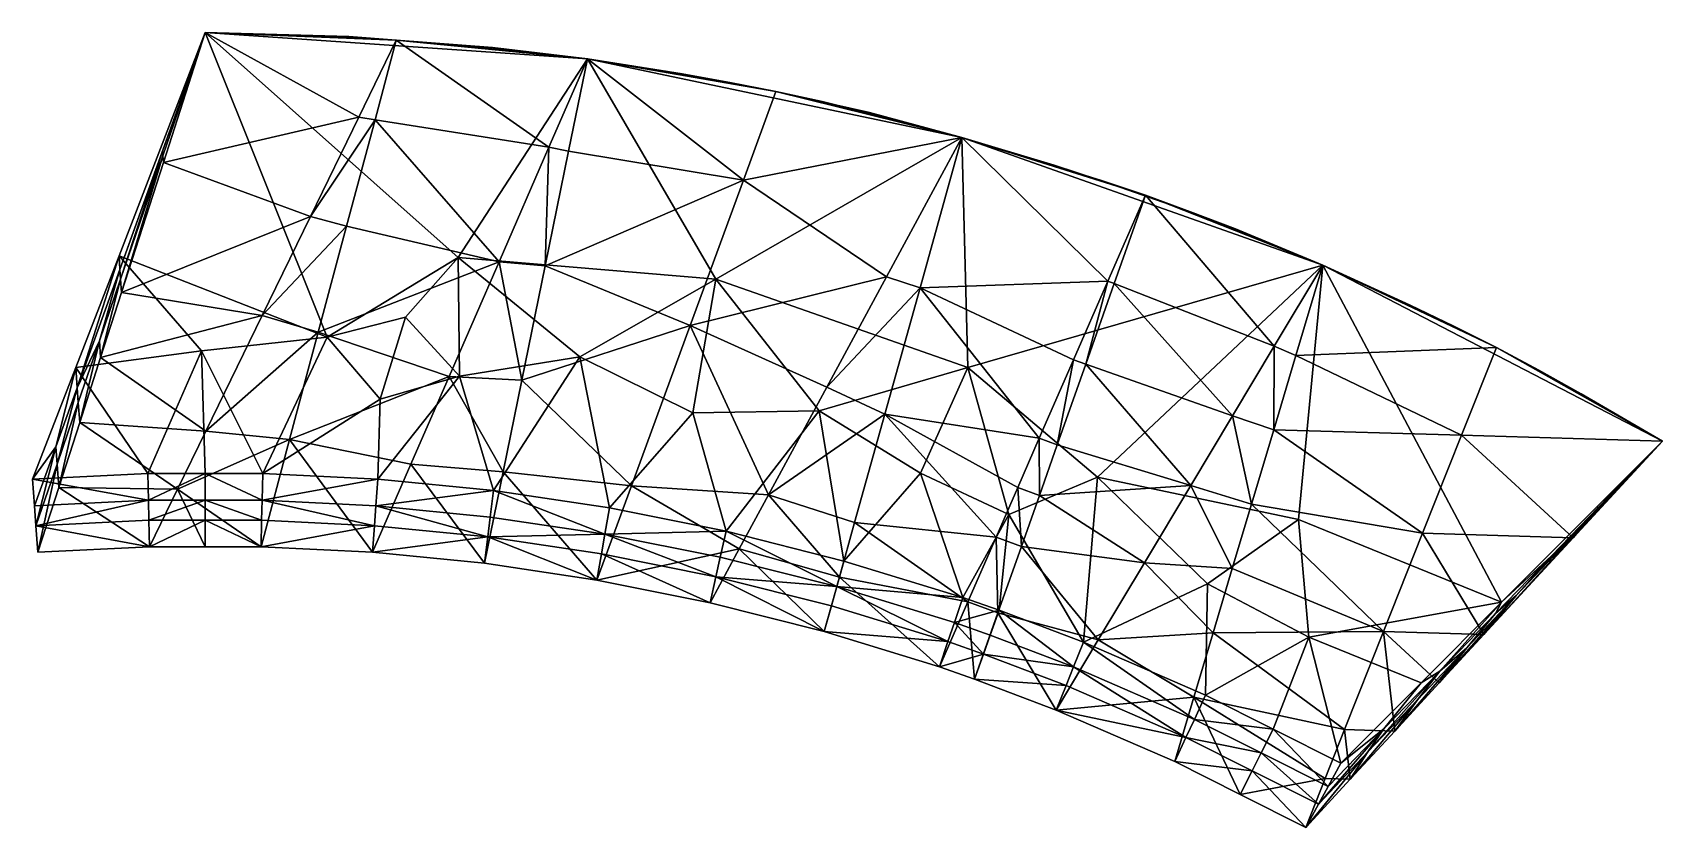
# Model space of a CAD drawing. Extents: x -1.4 to 11.7, y 16.1 to 22.5.
import ezdxf

# ---------------------------------------------------------------- set-up
doc = ezdxf.new("R2010")
doc.units = 0
doc.header["$MEASUREMENT"] = 0
doc.layers.add('Faces', color=7, linetype='CONTINUOUS')

msp = doc.modelspace()

# ---------------------------------------------------------------- linework, layer by layer
at = {"layer": 'Faces'}
for points in [[(-0.684345, 20.585016, 58.133605), (0, 22.48, 58.95), (-0.690803, 20.694733, 59.391141)], [(0, 22.48, 58.95), (0.976944, 20.042504, 59.548475), (-0.690803, 20.694733, 59.391141)], [(0, 22.48, 58.95), (-0.684345, 20.585016, 58.133605), (-0.342067, 21.5328, 57.451592)], [(-0.342067, 21.5328, 57.451592), (0, 22.48, 56.77), (0, 22.48, 58.95)], [(-0.339139, 21.492976, 56.563223), (0, 22.48, 56.77), (-0.342067, 21.5328, 57.451592)], [(-0.335352, 21.439522, 55.661525), (0, 22.48, 55.67), (-0.339139, 21.492976, 56.563223)], [(-0.339139, 21.492976, 56.563223), (0, 22.48, 55.67), (0, 22.48, 56.77)], [(-0.335352, 21.439522, 55.661525), (0, 22.48, 54.58), (0, 22.48, 55.67)], [(-0.335352, 21.439522, 55.661525), (1.229834, 21.804365, 55.236303), (0, 22.48, 54.58)], [(3.06, 22.27, 58.95), (0, 22.48, 58.95), (1.53, 22.42, 57.86)], [(0, 22.48, 58.95), (1.15, 22.45, 57.58), (1.53, 22.42, 57.86)], [(0.76, 22.46, 56.22), (0, 22.48, 55.67), (0.76, 22.46, 55.13)], [(1.15, 22.45, 57.58), (0, 22.48, 56.77), (0.76, 22.46, 56.22)], [(0.76, 22.46, 55.13), (0, 22.48, 54.58), (1.53, 22.42, 54.58)], [(0, 22.48, 55.67), (0, 22.48, 54.58), (0.76, 22.46, 55.13)], [(0, 22.48, 56.77), (0, 22.48, 55.67), (0.76, 22.46, 56.22)], [(0, 22.48, 58.95), (0, 22.48, 56.77), (1.15, 22.45, 57.58)], [(3.06, 22.27, 58.95), (2.024903, 20.681215, 59.372985), (0, 22.48, 58.95)], [(2.024903, 20.681215, 59.372985), (0.976944, 20.042504, 59.548475), (0, 22.48, 58.95)], [(1.53, 22.42, 54.58), (0, 22.48, 54.58), (1.229834, 21.804365, 55.236303)], [(1.53, 22.42, 55.67), (0.76, 22.46, 55.13), (1.53, 22.42, 54.58)], [(1.53, 22.42, 57.13), (0.76, 22.46, 56.22), (1.53, 22.42, 55.67)], [(0.76, 22.46, 56.22), (0.76, 22.46, 55.13), (1.53, 22.42, 55.67)], [(1.15, 22.45, 57.58), (0.76, 22.46, 56.22), (1.53, 22.42, 57.13)], [(1.53, 22.42, 57.86), (1.15, 22.45, 57.58), (1.53, 22.42, 57.13)], [(1.229834, 21.804365, 55.236303), (1.359499, 21.782068, 55.260073), (1.53, 22.42, 54.58)], [(1.359499, 21.782068, 55.260073), (2.752451, 21.564014, 55.352871), (1.53, 22.42, 54.58)], [(1.53, 22.42, 57.86), (1.91, 22.39, 57.58), (3.06, 22.27, 58.95)], [(1.53, 22.42, 57.86), (1.53, 22.42, 57.13), (1.91, 22.39, 57.58)], [(1.53, 22.42, 55.67), (1.53, 22.42, 54.58), (2.3, 22.36, 55.13)], [(1.53, 22.42, 55.67), (2.3, 22.36, 55.13), (2.3, 22.36, 56.22)], [(2.3, 22.36, 56.22), (1.53, 22.42, 57.13), (1.53, 22.42, 55.67)], [(2.3, 22.36, 56.22), (1.91, 22.39, 57.58), (1.53, 22.42, 57.13)], [(2.3, 22.36, 55.13), (1.53, 22.42, 54.58), (3.06, 22.27, 54.58)], [(1.53, 22.42, 54.58), (2.752451, 21.564014, 55.352871), (3.06, 22.27, 54.58)], [(3.06, 22.27, 56.77), (3.06, 22.27, 58.95), (1.91, 22.39, 57.58)], [(1.91, 22.39, 57.58), (2.3, 22.36, 56.22), (3.06, 22.27, 56.77)], [(2.3, 22.36, 55.13), (3.06, 22.27, 54.58), (3.06, 22.27, 55.67)], [(2.3, 22.36, 55.13), (3.06, 22.27, 55.67), (2.3, 22.36, 56.22)], [(3.06, 22.27, 55.67), (3.06, 22.27, 56.77), (2.3, 22.36, 56.22)], [(4.088942, 20.506169, 59.337516), (2.024903, 20.681215, 59.372985), (3.06, 22.27, 58.95)], [(3.06, 22.27, 54.58), (2.752451, 21.564014, 55.352871), (2.909448, 21.532261, 55.370033)], [(3.06, 22.27, 54.58), (2.909448, 21.532261, 55.370033), (4.309607, 21.299578, 55.36538)], [(4.57, 22.01, 57.86), (3.06, 22.27, 58.95), (4.2, 22.08, 57.58)], [(4.57, 22.01, 57.86), (6.06, 21.64, 58.95), (3.06, 22.27, 58.95)], [(3.06, 22.27, 56.77), (4.2, 22.08, 57.58), (3.06, 22.27, 58.95)], [(3.06, 22.27, 54.58), (3.82, 22.15, 55.13), (3.06, 22.27, 55.67)], [(3.82, 22.15, 55.13), (3.82, 22.15, 56.22), (3.06, 22.27, 55.67)], [(3.06, 22.27, 55.67), (3.82, 22.15, 56.22), (3.06, 22.27, 56.77)], [(4.2, 22.08, 57.58), (3.06, 22.27, 56.77), (3.82, 22.15, 56.22)], [(4.57, 22.01, 54.58), (3.82, 22.15, 55.13), (3.06, 22.27, 54.58)], [(3.06, 22.27, 54.58), (4.309607, 21.299578, 55.36538), (4.57, 22.01, 54.58)], [(6.06, 21.64, 58.95), (4.088942, 20.506169, 59.337516), (3.06, 22.27, 58.95)], [(4.57, 22.01, 54.58), (4.57, 22.01, 55.67), (3.82, 22.15, 55.13)], [(3.82, 22.15, 55.13), (4.57, 22.01, 55.67), (3.82, 22.15, 56.22)], [(4.57, 22.01, 55.67), (4.57, 22.01, 57.13), (3.82, 22.15, 56.22)], [(4.2, 22.08, 57.58), (3.82, 22.15, 56.22), (4.57, 22.01, 57.13)], [(4.57, 22.01, 57.86), (4.2, 22.08, 57.58), (4.57, 22.01, 57.13)], [(4.57, 22.01, 54.58), (4.309607, 21.299578, 55.36538), (6.06, 21.64, 54.58)], [(4.57, 22.01, 57.86), (4.57, 22.01, 57.13), (4.94, 21.93, 57.58)], [(6.06, 21.64, 58.95), (4.57, 22.01, 57.86), (4.94, 21.93, 57.58)], [(4.57, 22.01, 54.58), (5.32, 21.84, 55.13), (4.57, 22.01, 55.67)], [(4.57, 22.01, 55.67), (5.32, 21.84, 55.13), (5.32, 21.84, 56.22)], [(4.57, 22.01, 55.67), (5.32, 21.84, 56.22), (4.57, 22.01, 57.13)], [(4.57, 22.01, 57.13), (5.690348, 21.739906, 56.495259), (4.94, 21.93, 57.58)], [(4.57, 22.01, 57.13), (5.32, 21.84, 56.22), (5.690348, 21.739906, 56.495259)], [(6.06, 21.64, 54.58), (5.32, 21.84, 55.13), (4.57, 22.01, 54.58)], [(6.06, 21.64, 58.95), (4.94, 21.93, 57.58), (6.06, 21.64, 56.77)], [(4.94, 21.93, 57.58), (5.690348, 21.739906, 56.495259), (6.06, 21.64, 56.77)], [(1.229834, 21.804365, 55.236303), (-0.335352, 21.439522, 55.661525), (0.84251, 21.009969, 56.083175)], [(1.359499, 21.782068, 55.260073), (1.229834, 21.804365, 55.236303), (0.84251, 21.009969, 56.083175)], [(6.06, 21.64, 55.67), (5.32, 21.84, 55.13), (6.06, 21.64, 54.58)], [(5.32, 21.84, 56.22), (5.32, 21.84, 55.13), (6.06, 21.64, 55.67)], [(5.690348, 21.739906, 56.495259), (5.32, 21.84, 56.22), (6.06, 21.64, 55.67)], [(0.84251, 21.009969, 56.083175), (1.132262, 20.931852, 56.166453), (1.359499, 21.782068, 55.260073)], [(1.359499, 21.782068, 55.260073), (1.132262, 20.931852, 56.166453), (2.352617, 20.646184, 56.357655)], [(2.752451, 21.564014, 55.352871), (1.359499, 21.782068, 55.260073), (2.352617, 20.646184, 56.357655)], [(5.690348, 21.739906, 56.495259), (6.06, 21.64, 55.67), (6.06, 21.64, 56.77)], [(2.752451, 21.564014, 55.352871), (2.352617, 20.646184, 56.357655), (2.722248, 20.614937, 56.35238)], [(2.909448, 21.532261, 55.370033), (2.752451, 21.564014, 55.352871), (2.722248, 20.614937, 56.35238)], [(6.107851, 19.799865, 59.3879), (4.088942, 20.506169, 59.337516), (6.06, 21.64, 58.95)], [(6.06, 21.64, 54.58), (4.309607, 21.299578, 55.36538), (5.455635, 20.524851, 55.875452)], [(5.455635, 20.524851, 55.875452), (5.72453, 20.43811, 55.894733), (6.06, 21.64, 54.58)], [(5.72453, 20.43811, 55.894733), (7.228498, 20.490338, 55.369648), (6.06, 21.64, 54.58)], [(7.17, 21.3, 57.58), (7.53, 21.18, 57.86), (6.06, 21.64, 58.95)], [(8.95, 20.62, 58.95), (6.06, 21.64, 58.95), (7.53, 21.18, 57.86)], [(6.06, 21.64, 58.95), (6.06, 21.64, 56.77), (7.17, 21.3, 57.58)], [(6.06, 21.64, 54.58), (6.8, 21.42, 55.13), (6.06, 21.64, 55.67)], [(6.8, 21.42, 55.13), (6.8, 21.42, 56.22), (6.06, 21.64, 55.67)], [(6.06, 21.64, 55.67), (6.8, 21.42, 56.22), (6.06, 21.64, 56.77)], [(7.165111, 21.299963, 56.675139), (7.17, 21.3, 57.58), (6.06, 21.64, 56.77)], [(7.165111, 21.299963, 56.675139), (6.06, 21.64, 56.77), (6.8, 21.42, 56.22)], [(6.8, 21.42, 55.13), (6.06, 21.64, 54.58), (7.53, 21.18, 54.58)], [(7.53, 21.18, 54.58), (6.06, 21.64, 54.58), (7.228498, 20.490338, 55.369648)], [(8.95, 20.62, 58.95), (6.107851, 19.799865, 59.3879), (6.06, 21.64, 58.95)], [(-0.684345, 20.585016, 58.133605), (-0.677886, 20.507091, 57.455417), (-0.342067, 21.5328, 57.451592)], [(-0.339139, 21.492976, 56.563223), (-0.342067, 21.5328, 57.451592), (-0.677886, 20.507091, 57.455417)], [(-0.677886, 20.507091, 57.455417), (-0.67025, 20.40045, 56.741587), (-0.339139, 21.492976, 56.563223)], [(-0.67025, 20.40045, 56.741587), (-0.335352, 21.439522, 55.661525), (-0.339139, 21.492976, 56.563223)], [(0.84251, 21.009969, 56.083175), (-0.335352, 21.439522, 55.661525), (-0.67025, 20.40045, 56.741587)], [(2.909448, 21.532261, 55.370033), (2.722248, 20.614937, 56.35238), (4.309607, 21.299578, 55.36538)], [(7.53, 21.18, 55.67), (6.8, 21.42, 55.13), (7.53, 21.18, 54.58)], [(7.165111, 21.299963, 56.675139), (6.8, 21.42, 56.22), (7.53, 21.18, 55.67)], [(6.8, 21.42, 56.22), (6.8, 21.42, 55.13), (7.53, 21.18, 55.67)], [(3.883624, 20.137384, 56.650201), (4.309607, 21.299578, 55.36538), (2.722248, 20.614937, 56.35238)], [(3.883624, 20.137384, 56.650201), (5.455635, 20.524851, 55.875452), (4.309607, 21.299578, 55.36538)], [(7.53, 21.18, 57.13), (7.17, 21.3, 57.58), (7.165111, 21.299963, 56.675139)], [(7.890164, 21.044938, 56.674792), (7.165111, 21.299963, 56.675139), (7.53, 21.18, 55.67)], [(7.165111, 21.299963, 56.675139), (7.890164, 21.044938, 56.674792), (7.53, 21.18, 57.13)], [(7.53, 21.18, 57.13), (7.53, 21.18, 57.86), (7.17, 21.3, 57.58)], [(7.228498, 20.490338, 55.369648), (7.279765, 20.471993, 55.370073), (7.53, 21.18, 54.58)], [(7.53, 21.18, 54.58), (7.279765, 20.471993, 55.370073), (8.561561, 19.972017, 55.366616)], [(7.53, 21.18, 57.13), (7.88, 21.05, 57.58), (7.53, 21.18, 57.86)], [(7.88, 21.05, 57.58), (8.95, 20.62, 58.95), (7.53, 21.18, 57.86)], [(7.53, 21.18, 54.58), (8.25, 20.91, 55.13), (7.53, 21.18, 55.67)], [(8.25, 20.91, 55.13), (8.25, 20.91, 56.22), (7.53, 21.18, 55.67)], [(8.95, 20.62, 54.58), (8.25, 20.91, 55.13), (7.53, 21.18, 54.58)], [(7.890164, 21.044938, 56.674792), (7.53, 21.18, 55.67), (8.25, 20.91, 56.22)], [(7.890164, 21.044938, 56.674792), (7.88, 21.05, 57.58), (7.53, 21.18, 57.13)], [(7.53, 21.18, 54.58), (8.561561, 19.972017, 55.366616), (8.95, 20.62, 54.58)], [(8.95, 20.62, 56.77), (8.95, 20.62, 58.95), (7.88, 21.05, 57.58)], [(8.95, 20.62, 56.77), (7.88, 21.05, 57.58), (7.890164, 21.044938, 56.674792)], [(8.25, 20.91, 56.22), (8.95, 20.62, 56.77), (7.890164, 21.044938, 56.674792)], [(0.84251, 21.009969, 56.083175), (-0.67025, 20.40045, 56.741587), (0.455122, 20.215443, 56.930187)], [(0.84251, 21.009969, 56.083175), (0.455122, 20.215443, 56.930187), (1.132262, 20.931852, 56.166453)], [(1.132262, 20.931852, 56.166453), (0.455122, 20.215443, 56.930187), (0.905201, 20.082299, 57.072126)], [(0.905201, 20.082299, 57.072126), (2.352617, 20.646184, 56.357655), (1.132262, 20.931852, 56.166453)], [(8.95, 20.62, 54.58), (8.95, 20.62, 55.67), (8.25, 20.91, 55.13)], [(8.25, 20.91, 55.13), (8.95, 20.62, 55.67), (8.25, 20.91, 56.22)], [(8.95, 20.62, 56.77), (8.25, 20.91, 56.22), (8.95, 20.62, 55.67)], [(-1.026083, 19.638728, 58.814541), (-0.690803, 20.694733, 59.391141), (-1.036534, 19.801247, 59.611923)], [(-0.690803, 20.694733, 59.391141), (-0.031229, 19.933073, 59.577285), (-1.036534, 19.801247, 59.611923)], [(-0.684345, 20.585016, 58.133605), (-0.690803, 20.694733, 59.391141), (-1.026083, 19.638728, 58.814541)], [(0.976944, 20.042504, 59.548475), (-0.031229, 19.933073, 59.577285), (-0.690803, 20.694733, 59.391141)], [(1.953315, 19.729578, 57.3611), (2.352617, 20.646184, 56.357655), (0.905201, 20.082299, 57.072126)], [(2.024903, 20.681215, 59.372985), (1.604245, 20.202961, 59.499398), (0.976944, 20.042504, 59.548475)], [(2.035182, 19.730597, 59.612654), (1.604245, 20.202961, 59.499398), (2.024903, 20.681215, 59.372985)], [(1.953315, 19.729578, 57.3611), (2.535158, 19.698155, 57.334147), (2.352617, 20.646184, 56.357655)], [(4.088942, 20.506169, 59.337516), (3.000088, 19.88678, 59.536602), (2.024903, 20.681215, 59.372985)], [(3.000088, 19.88678, 59.536602), (2.035182, 19.730597, 59.612654), (2.024903, 20.681215, 59.372985)], [(2.352617, 20.646184, 56.357655), (2.535158, 19.698155, 57.334147), (2.722248, 20.614937, 56.35238)], [(-0.684345, 20.585016, 58.133605), (-1.026083, 19.638728, 58.814541), (-0.847512, 20.013414, 57.902177)], [(-0.677886, 20.507091, 57.455417), (-0.684345, 20.585016, 58.133605), (-0.847512, 20.013414, 57.902177)], [(-0.847512, 20.013414, 57.902177), (-0.837918, 19.880236, 57.282323), (-0.677886, 20.507091, 57.455417)], [(-0.67025, 20.40045, 56.741587), (-0.677886, 20.507091, 57.455417), (-0.837918, 19.880236, 57.282323)], [(2.722248, 20.614937, 56.35238), (2.535158, 19.698155, 57.334147), (3.883624, 20.137384, 56.650201)], [(4.088942, 20.506169, 59.337516), (3.90547, 19.438962, 59.604707), (3.000088, 19.88678, 59.536602)], [(3.883624, 20.137384, 56.650201), (4.977804, 19.643177, 56.89968), (5.455635, 20.524851, 55.875452)], [(4.916175, 19.454037, 59.54862), (3.90547, 19.438962, 59.604707), (4.088942, 20.506169, 59.337516)], [(6.107851, 19.799865, 59.3879), (4.916175, 19.454037, 59.54862), (4.088942, 20.506169, 59.337516)], [(5.72453, 20.43811, 55.894733), (5.455635, 20.524851, 55.875452), (4.977804, 19.643177, 56.89968)], [(8.95, 20.62, 58.95), (7.145268, 18.922376, 59.505069), (6.107851, 19.799865, 59.3879)], [(8.95, 20.62, 58.95), (8.75504, 18.584551, 59.403281), (7.145268, 18.922376, 59.505069)], [(8.95, 20.62, 54.58), (8.561561, 19.972017, 55.366616), (8.733946, 19.89613, 55.367767)], [(10.34, 19.96, 54.58), (8.95, 20.62, 54.58), (8.733946, 19.89613, 55.367767)], [(10.382641, 17.922801, 59.390815), (8.75504, 18.584551, 59.403281), (8.95, 20.62, 58.95)], [(8.95, 20.62, 58.95), (10, 20.13, 57.58), (10.34, 19.96, 57.86)], [(11.67, 19.21, 58.95), (8.95, 20.62, 58.95), (10.34, 19.96, 57.86)], [(8.95, 20.62, 56.77), (10, 20.13, 57.58), (8.95, 20.62, 58.95)], [(8.95, 20.62, 54.58), (9.65, 20.3, 55.13), (8.95, 20.62, 55.67)], [(9.65, 20.3, 55.13), (9.65, 20.3, 56.22), (8.95, 20.62, 55.67)], [(8.95, 20.62, 55.67), (9.65, 20.3, 56.22), (8.95, 20.62, 56.77)], [(8.95, 20.62, 56.77), (9.65, 20.3, 56.22), (10, 20.13, 57.58)], [(9.65, 20.3, 55.13), (8.95, 20.62, 54.58), (10.34, 19.96, 54.58)], [(10.382641, 17.922801, 59.390815), (8.95, 20.62, 58.95), (11.67, 19.21, 58.95)], [(-0.837918, 19.880236, 57.282323), (0.455122, 20.215443, 56.930187), (-0.67025, 20.40045, 56.741587)], [(5.72453, 20.43811, 55.894733), (4.977804, 19.643177, 56.89968), (5.44265, 19.428218, 56.999442)], [(5.44265, 19.428218, 56.999442), (6.67973, 19.235076, 56.806898), (5.72453, 20.43811, 55.894733)], [(6.953939, 19.862307, 56.088731), (7.228498, 20.490338, 55.369648), (5.72453, 20.43811, 55.894733)], [(6.953939, 19.862307, 56.088731), (5.72453, 20.43811, 55.894733), (6.67973, 19.235076, 56.806898)], [(6.953939, 19.862307, 56.088731), (7.05187, 19.827196, 56.089609), (7.228498, 20.490338, 55.369648)], [(7.279765, 20.471993, 55.370073), (7.228498, 20.490338, 55.369648), (7.05187, 19.827196, 56.089609)], [(8.226998, 19.413908, 56.044131), (7.279765, 20.471993, 55.370073), (7.05187, 19.827196, 56.089609)], [(7.279765, 20.471993, 55.370073), (8.226998, 19.413908, 56.044131), (8.561561, 19.972017, 55.366616)], [(10.34, 19.96, 54.58), (10.34, 19.96, 55.67), (9.65, 20.3, 55.13)], [(9.65, 20.3, 55.13), (10.34, 19.96, 55.67), (9.65, 20.3, 56.22)], [(9.65, 20.3, 56.22), (10.34, 19.96, 55.67), (10.34, 19.96, 57.13)], [(10, 20.13, 57.58), (9.65, 20.3, 56.22), (10.34, 19.96, 57.13)], [(-0.837918, 19.880236, 57.282323), (0.004136, 19.290479, 57.916252), (0.455122, 20.215443, 56.930187)], [(0.455122, 20.215443, 56.930187), (0.004136, 19.290479, 57.916252), (0.905201, 20.082299, 57.072126)], [(0.976944, 20.042504, 59.548475), (1.604245, 20.202961, 59.499398), (1.400861, 19.547766, 59.668753)], [(1.400861, 19.547766, 59.668753), (1.604245, 20.202961, 59.499398), (2.035182, 19.730597, 59.612654)], [(3.413579, 18.854978, 58.067918), (3.883624, 20.137384, 56.650201), (2.535158, 19.698155, 57.334147)], [(3.883624, 20.137384, 56.650201), (3.413579, 18.854978, 58.067918), (4.51108, 18.781998, 57.900099)], [(3.883624, 20.137384, 56.650201), (4.51108, 18.781998, 57.900099), (4.977804, 19.643177, 56.89968)], [(10.34, 19.96, 57.13), (10.34, 19.96, 57.86), (10, 20.13, 57.58)], [(-1.016987, 19.520176, 58.348541), (-0.847512, 20.013414, 57.902177), (-1.026083, 19.638728, 58.814541)], [(-1.016987, 19.520176, 58.348541), (-1.005314, 19.360868, 57.82218), (-0.847512, 20.013414, 57.902177)], [(-0.847512, 20.013414, 57.902177), (-1.005314, 19.360868, 57.82218), (-0.837918, 19.880236, 57.282323)], [(0.46076, 18.95175, 59.83269), (-0.031229, 19.933073, 59.577285), (0.976944, 20.042504, 59.548475)], [(0.675708, 19.223647, 57.987499), (0.905201, 20.082299, 57.072126), (0.004136, 19.290479, 57.916252)], [(0.976944, 20.042504, 59.548475), (1.400861, 19.547766, 59.668753), (0.46076, 18.95175, 59.83269)], [(0.675708, 19.223647, 57.987499), (1.953315, 19.729578, 57.3611), (0.905201, 20.082299, 57.072126)], [(8.226998, 19.413908, 56.044131), (8.556824, 19.302694, 56.013586), (8.561561, 19.972017, 55.366616)], [(8.561561, 19.972017, 55.366616), (8.556824, 19.302694, 56.013586), (8.733946, 19.89613, 55.367767)], [(-1.036534, 19.801247, 59.611923), (-0.031229, 19.933073, 59.577285), (-0.46076, 18.95175, 59.83269)], [(-0.837918, 19.880236, 57.282323), (-1.005314, 19.360868, 57.82218), (0.004136, 19.290479, 57.916252)], [(-0.46076, 18.95175, 59.83269), (-0.031229, 19.933073, 59.577285), (0.000241, 18.95175, 59.83269)], [(0.000241, 18.95175, 59.83269), (-0.031229, 19.933073, 59.577285), (0.46076, 18.95175, 59.83269)], [(2.3076, 18.81505, 59.83352), (2.035182, 19.730597, 59.612654), (3.000088, 19.88678, 59.536602)], [(2.3076, 18.81505, 59.83352), (3.000088, 19.88678, 59.536602), (3.23671, 18.67667, 59.83413)], [(3.000088, 19.88678, 59.536602), (3.90547, 19.438962, 59.604707), (3.23671, 18.67667, 59.83413)], [(6.823721, 19.181681, 56.809946), (6.953939, 19.862307, 56.088731), (6.67973, 19.235076, 56.806898)], [(6.823721, 19.181681, 56.809946), (7.05187, 19.827196, 56.089609), (6.953939, 19.862307, 56.088731)], [(8.733946, 19.89613, 55.367767), (8.556824, 19.302694, 56.013586), (10.061622, 19.259864, 55.367985)], [(10.34, 19.96, 54.58), (8.733946, 19.89613, 55.367767), (10.061622, 19.259864, 55.367985)], [(10.061622, 19.259864, 55.367985), (11.67, 19.21, 54.58), (10.34, 19.96, 54.58)], [(11.67, 19.21, 58.95), (10.34, 19.96, 57.86), (10.68, 19.78, 57.58)], [(10.34, 19.96, 55.67), (10.34, 19.96, 54.58), (11.02, 19.59, 55.13)], [(10.34, 19.96, 55.67), (11.02, 19.59, 55.13), (11.02, 19.59, 56.22)], [(11.02, 19.59, 56.22), (10.34, 19.96, 57.13), (10.34, 19.96, 55.67)], [(11.02, 19.59, 56.22), (10.68, 19.78, 57.58), (10.34, 19.96, 57.13)], [(10.34, 19.96, 54.58), (11.67, 19.21, 54.58), (11.02, 19.59, 55.13)], [(10.68, 19.78, 57.58), (10.34, 19.96, 57.86), (10.34, 19.96, 57.13)], [(-1.38287, 18.9062, 59.83309), (-1.036534, 19.801247, 59.611923), (-0.46076, 18.95175, 59.83269)], [(-1.196553, 19.166686, 59.154216), (-1.036534, 19.801247, 59.611923), (-1.38287, 18.9062, 59.83309)], [(-1.026083, 19.638728, 58.814541), (-1.036534, 19.801247, 59.611923), (-1.196553, 19.166686, 59.154216)], [(1.646934, 19.026273, 58.131037), (1.953315, 19.729578, 57.3611), (0.675708, 19.223647, 57.987499)], [(1.38287, 18.9062, 59.83309), (2.035182, 19.730597, 59.612654), (2.3076, 18.81505, 59.83352)], [(1.38287, 18.9062, 59.83309), (1.400861, 19.547766, 59.668753), (2.035182, 19.730597, 59.612654)], [(1.646934, 19.026273, 58.131037), (2.385664, 18.9656, 58.118629), (1.953315, 19.729578, 57.3611)], [(2.385664, 18.9656, 58.118629), (2.535158, 19.698155, 57.334147), (1.953315, 19.729578, 57.3611)], [(6.107851, 19.799865, 59.3879), (5.72786, 18.954326, 59.62137), (4.916175, 19.454037, 59.54862)], [(6.107851, 19.799865, 59.3879), (6.435727, 18.623227, 59.639585), (5.72786, 18.954326, 59.62137)], [(7.145268, 18.922376, 59.505069), (6.435727, 18.623227, 59.639585), (6.107851, 19.799865, 59.3879)], [(7.892487, 18.855886, 56.721539), (7.05187, 19.827196, 56.089609), (6.823721, 19.181681, 56.809946)], [(7.05187, 19.827196, 56.089609), (7.892487, 18.855886, 56.721539), (8.226998, 19.413908, 56.044131)], [(11.67, 19.21, 56.77), (10.68, 19.78, 57.58), (11.02, 19.59, 56.22)], [(11.67, 19.21, 58.95), (10.68, 19.78, 57.58), (11.67, 19.21, 56.77)], [(-1.196553, 19.166686, 59.154216), (-1.1865, 19.026828, 58.795005), (-1.026083, 19.638728, 58.814541)], [(-1.1865, 19.026828, 58.795005), (-1.016987, 19.520176, 58.348541), (-1.026083, 19.638728, 58.814541)], [(2.385664, 18.9656, 58.118629), (3.413579, 18.854978, 58.067918), (2.535158, 19.698155, 57.334147)], [(4.51108, 18.781998, 57.900099), (5.44265, 19.428218, 56.999442), (4.977804, 19.643177, 56.89968)], [(11.02, 19.59, 56.22), (11.02, 19.59, 55.13), (11.67, 19.21, 55.67)], [(11.02, 19.59, 56.22), (11.67, 19.21, 55.67), (11.67, 19.21, 56.77)], [(11.67, 19.21, 54.58), (11.67, 19.21, 55.67), (11.02, 19.59, 55.13)], [(-1.016987, 19.520176, 58.348541), (-1.1865, 19.026828, 58.795005), (-1.172871, 18.840997, 58.362559)], [(-1.005314, 19.360868, 57.82218), (-1.016987, 19.520176, 58.348541), (-1.172871, 18.840997, 58.362559)], [(0.46076, 18.95175, 59.83269), (1.400861, 19.547766, 59.668753), (1.38287, 18.9062, 59.83309)], [(4.17195, 18.4897, 59.83446), (3.90547, 19.438962, 59.604707), (4.916175, 19.454037, 59.54862)], [(4.17195, 18.4897, 59.83446), (4.916175, 19.454037, 59.54862), (5.11502, 18.25214, 59.83397)], [(4.916175, 19.454037, 59.54862), (5.72786, 18.954326, 59.62137), (5.11502, 18.25214, 59.83397)], [(-0.22127, 18.828174, 58.409097), (-1.005314, 19.360868, 57.82218), (-1.172871, 18.840997, 58.362559)], [(-1.005314, 19.360868, 57.82218), (-0.22127, 18.828174, 58.409097), (0.004136, 19.290479, 57.916252)], [(3.23671, 18.67667, 59.83413), (3.90547, 19.438962, 59.604707), (4.17195, 18.4897, 59.83446)], [(5.200043, 18.559028, 57.950239), (5.44265, 19.428218, 56.999442), (4.51108, 18.781998, 57.900099)], [(5.44265, 19.428218, 56.999442), (5.200043, 18.559028, 57.950239), (6.33393, 18.444088, 57.712562)], [(6.50674, 18.839376, 57.259966), (6.67973, 19.235076, 56.806898), (5.44265, 19.428218, 56.999442)], [(6.33393, 18.444088, 57.712562), (6.50674, 18.839376, 57.259966), (5.44265, 19.428218, 56.999442)], [(7.892487, 18.855886, 56.721539), (8.379348, 18.708075, 56.660691), (8.226998, 19.413908, 56.044131)], [(8.379348, 18.708075, 56.660691), (8.556824, 19.302694, 56.013586), (8.226998, 19.413908, 56.044131)], [(0.675708, 19.223647, 57.987499), (0.004136, 19.290479, 57.916252), (-0.22127, 18.828174, 58.409097)], [(0.44653, 18.36617, 58.90162), (0.675708, 19.223647, 57.987499), (-0.22127, 18.828174, 58.409097)], [(1.34014, 18.32202, 58.90201), (0.675708, 19.223647, 57.987499), (0.44653, 18.36617, 58.90162)], [(1.34014, 18.32202, 58.90201), (1.646934, 19.026273, 58.131037), (0.675708, 19.223647, 57.987499)], [(6.67973, 19.235076, 56.806898), (6.50674, 18.839376, 57.259966), (6.680166, 18.77551, 57.263197)], [(6.680166, 18.77551, 57.263197), (6.823721, 19.181681, 56.809946), (6.67973, 19.235076, 56.806898)], [(8.556824, 19.302694, 56.013586), (8.379348, 18.708075, 56.660691), (9.749444, 18.47472, 56.251643)], [(9.749444, 18.47472, 56.251643), (10.061622, 19.259864, 55.367985), (8.556824, 19.302694, 56.013586)], [(10.954967, 18.436725, 55.661598), (10.061622, 19.259864, 55.367985), (9.749444, 18.47472, 56.251643)], [(10.954967, 18.436725, 55.661598), (11.67, 19.21, 54.58), (10.061622, 19.259864, 55.367985)], [(10.382641, 17.922801, 59.390815), (11.67, 19.21, 58.95), (10.780689, 18.292658, 57.674482)], [(10.780689, 18.292658, 57.674482), (11.67, 19.21, 58.95), (11.158322, 18.682194, 57.290407)], [(10.954967, 18.436725, 55.661598), (11.67, 19.21, 55.67), (11.67, 19.21, 54.58)], [(10.954967, 18.436725, 55.661598), (11.104512, 18.614139, 56.402842), (11.67, 19.21, 55.67)], [(11.67, 19.21, 55.67), (11.104512, 18.614139, 56.402842), (11.67, 19.21, 56.77)], [(11.158322, 18.682194, 57.290407), (11.67, 19.21, 56.77), (11.104512, 18.614139, 56.402842)], [(11.67, 19.21, 56.77), (11.158322, 18.682194, 57.290407), (11.67, 19.21, 58.95)], [(-1.36734, 18.69377, 59.49452), (-1.196553, 19.166686, 59.154216), (-1.38287, 18.9062, 59.83309)], [(-1.36734, 18.69377, 59.49452), (-1.35568, 18.53445, 59.24059), (-1.196553, 19.166686, 59.154216)], [(-1.196553, 19.166686, 59.154216), (-1.35568, 18.53445, 59.24059), (-1.1865, 19.026828, 58.795005)], [(6.823721, 19.181681, 56.809946), (6.680166, 18.77551, 57.263197), (7.892487, 18.855886, 56.721539)], [(-0.45559, 18.73881, 59.49412), (-1.38287, 18.9062, 59.83309), (-0.46076, 18.95175, 59.83269)], [(-1.35568, 18.53445, 59.24059), (-1.34014, 18.32202, 58.90201), (-1.1865, 19.026828, 58.795005)], [(-1.1865, 19.026828, 58.795005), (-1.34014, 18.32202, 58.90201), (-1.172871, 18.840997, 58.362559)], [(0.000241, 18.95175, 59.83269), (-0.45559, 18.73881, 59.49412), (-0.46076, 18.95175, 59.83269)], [(0.000088, 18.73881, 59.49412), (-0.45559, 18.73881, 59.49412), (0.000241, 18.95175, 59.83269)], [(0.45559, 18.73881, 59.49412), (0.000088, 18.73881, 59.49412), (0.000241, 18.95175, 59.83269)], [(0.45559, 18.73881, 59.49412), (0.000241, 18.95175, 59.83269), (0.46076, 18.95175, 59.83269)], [(1.38287, 18.9062, 59.83309), (0.45559, 18.73881, 59.49412), (0.46076, 18.95175, 59.83269)], [(1.34014, 18.32202, 58.90201), (2.2363, 18.23368, 58.90243), (1.646934, 19.026273, 58.131037)], [(2.2363, 18.23368, 58.90243), (2.385664, 18.9656, 58.118629), (1.646934, 19.026273, 58.131037)], [(2.385664, 18.9656, 58.118629), (2.2363, 18.23368, 58.90243), (3.1367, 18.09958, 58.90302)], [(2.385664, 18.9656, 58.118629), (3.1367, 18.09958, 58.90302), (3.413579, 18.854978, 58.067918)], [(5.11502, 18.25214, 59.83397), (5.72786, 18.954326, 59.62137), (6.06762, 17.96106, 59.83211)], [(5.72786, 18.954326, 59.62137), (6.435727, 18.623227, 59.639585), (6.06762, 17.96106, 59.83211)], [(-0.45559, 18.73881, 59.49412), (-1.36734, 18.69377, 59.49452), (-1.38287, 18.9062, 59.83309)], [(-1.172871, 18.840997, 58.362559), (-1.34014, 18.32202, 58.90201), (-0.44653, 18.36617, 58.90162)], [(-0.44653, 18.36617, 58.90162), (-0.22127, 18.828174, 58.409097), (-1.172871, 18.840997, 58.362559)], [(-0.000383, 18.36617, 58.90162), (-0.22127, 18.828174, 58.409097), (-0.44653, 18.36617, 58.90162)], [(0.44653, 18.36617, 58.90162), (-0.22127, 18.828174, 58.409097), (-0.000383, 18.36617, 58.90162)], [(1.38287, 18.9062, 59.83309), (1.36734, 18.69377, 59.49452), (0.45559, 18.73881, 59.49412)], [(1.36734, 18.69377, 59.49452), (1.38287, 18.9062, 59.83309), (2.3076, 18.81505, 59.83352)], [(2.28167, 18.60364, 59.49494), (1.36734, 18.69377, 59.49452), (2.3076, 18.81505, 59.83352)], [(3.20035, 18.46682, 59.49555), (2.28167, 18.60364, 59.49494), (2.3076, 18.81505, 59.83352)], [(3.20035, 18.46682, 59.49555), (2.3076, 18.81505, 59.83352), (3.23671, 18.67667, 59.83413)], [(3.413579, 18.854978, 58.067918), (3.1367, 18.09958, 58.90302), (4.277198, 18.350448, 58.401425)], [(4.277198, 18.350448, 58.401425), (4.51108, 18.781998, 57.900099), (3.413579, 18.854978, 58.067918)], [(6.50674, 18.839376, 57.259966), (6.33393, 18.444088, 57.712562), (6.536483, 18.368977, 57.716851)], [(7.03295, 17.60344, 59.83331), (6.435727, 18.623227, 59.639585), (7.145268, 18.922376, 59.505069)], [(6.536483, 18.368977, 57.716851), (6.680166, 18.77551, 57.263197), (6.50674, 18.839376, 57.259966)], [(6.680166, 18.77551, 57.263197), (7.522058, 18.237947, 57.471684), (7.892487, 18.855886, 56.721539)], [(7.145268, 18.922376, 59.505069), (8.025569, 18.068976, 59.613788), (7.03295, 17.60344, 59.83331)], [(8.75504, 18.584551, 59.403281), (8.025569, 18.068976, 59.613788), (7.145268, 18.922376, 59.505069)], [(7.522058, 18.237947, 57.471684), (8.225416, 18.192339, 57.221952), (7.892487, 18.855886, 56.721539)], [(8.225416, 18.192339, 57.221952), (8.379348, 18.708075, 56.660691), (7.892487, 18.855886, 56.721539)], [(-0.45559, 18.73881, 59.49412), (-1.35568, 18.53445, 59.24059), (-1.36734, 18.69377, 59.49452)], [(-1.35568, 18.53445, 59.24059), (-0.45559, 18.73881, 59.49412), (-0.4517, 18.57911, 59.24019)], [(0.000088, 18.73881, 59.49412), (-0.4517, 18.57911, 59.24019), (-0.45559, 18.73881, 59.49412)], [(0.000291, 18.57911, 59.24019), (-0.4517, 18.57911, 59.24019), (0.000088, 18.73881, 59.49412)], [(0.4517, 18.57911, 59.24019), (0.000291, 18.57911, 59.24019), (0.000088, 18.73881, 59.49412)], [(0.4517, 18.57911, 59.24019), (0.000088, 18.73881, 59.49412), (0.45559, 18.73881, 59.49412)], [(0.45559, 18.73881, 59.49412), (1.35568, 18.53445, 59.24059), (0.4517, 18.57911, 59.24019)], [(1.36734, 18.69377, 59.49452), (1.35568, 18.53445, 59.24059), (0.45559, 18.73881, 59.49412)], [(2.26223, 18.44509, 59.24101), (1.35568, 18.53445, 59.24059), (1.36734, 18.69377, 59.49452)], [(2.26223, 18.44509, 59.24101), (1.36734, 18.69377, 59.49452), (2.28167, 18.60364, 59.49494)], [(4.17195, 18.4897, 59.83446), (3.20035, 18.46682, 59.49555), (3.23671, 18.67667, 59.83413)], [(4.51108, 18.781998, 57.900099), (4.277198, 18.350448, 58.401425), (5.07846, 18.123433, 58.426731)], [(5.200043, 18.559028, 57.950239), (4.51108, 18.781998, 57.900099), (5.07846, 18.123433, 58.426731)], [(7.522058, 18.237947, 57.471684), (6.680166, 18.77551, 57.263197), (6.536483, 18.368977, 57.716851)], [(9.437056, 17.689048, 57.135897), (8.379348, 18.708075, 56.660691), (8.225416, 18.192339, 57.221952)], [(9.749444, 18.47472, 56.251643), (8.379348, 18.708075, 56.660691), (9.437056, 17.689048, 57.135897)], [(11.104512, 18.614139, 56.402842), (10.497971, 17.975018, 57.188887), (11.158322, 18.682194, 57.290407)], [(11.158322, 18.682194, 57.290407), (10.497971, 17.975018, 57.188887), (10.780689, 18.292658, 57.674482)], [(-0.44653, 18.36617, 58.90162), (-1.35568, 18.53445, 59.24059), (-0.4517, 18.57911, 59.24019)], [(-0.44653, 18.36617, 58.90162), (-0.4517, 18.57911, 59.24019), (0.000291, 18.57911, 59.24019)], [(-0.44653, 18.36617, 58.90162), (0.000291, 18.57911, 59.24019), (-0.000383, 18.36617, 58.90162)], [(-0.000383, 18.36617, 58.90162), (0.000291, 18.57911, 59.24019), (0.44653, 18.36617, 58.90162)], [(0.44653, 18.36617, 58.90162), (0.000291, 18.57911, 59.24019), (0.4517, 18.57911, 59.24019)], [(0.4517, 18.57911, 59.24019), (1.35568, 18.53445, 59.24059), (0.44653, 18.36617, 58.90162)], [(2.26223, 18.44509, 59.24101), (2.28167, 18.60364, 59.49494), (3.20035, 18.46682, 59.49555)], [(5.07846, 18.123433, 58.426731), (6.107205, 17.925472, 58.306367), (5.200043, 18.559028, 57.950239)], [(6.107205, 17.925472, 58.306367), (6.33393, 18.444088, 57.712562), (5.200043, 18.559028, 57.950239)], [(6.06762, 17.96106, 59.83211), (6.435727, 18.623227, 59.639585), (6.3575, 17.85858, 59.83326)], [(6.3575, 17.85858, 59.83326), (6.435727, 18.623227, 59.639585), (7.03295, 17.60344, 59.83331)], [(8.838362, 17.642952, 59.625194), (8.025569, 18.068976, 59.613788), (8.75504, 18.584551, 59.403281)], [(10.382641, 17.922801, 59.390815), (8.838362, 17.642952, 59.625194), (8.75504, 18.584551, 59.403281)], [(10.240666, 17.664241, 56.74209), (10.497971, 17.975018, 57.188887), (11.104512, 18.614139, 56.402842)], [(11.104512, 18.614139, 56.402842), (10.954967, 18.436725, 55.661598), (10.240666, 17.664241, 56.74209)], [(-0.44653, 18.36617, 58.90162), (-1.34014, 18.32202, 58.90201), (-1.35568, 18.53445, 59.24059)], [(0.44653, 18.36617, 58.90162), (1.35568, 18.53445, 59.24059), (1.34014, 18.32202, 58.90201)], [(1.34014, 18.32202, 58.90201), (1.35568, 18.53445, 59.24059), (2.26223, 18.44509, 59.24101)], [(2.26223, 18.44509, 59.24101), (2.2363, 18.23368, 58.90243), (1.34014, 18.32202, 58.90201)], [(3.1367, 18.09958, 58.90302), (2.2363, 18.23368, 58.90243), (2.26223, 18.44509, 59.24101)], [(3.17307, 18.30943, 59.24161), (2.26223, 18.44509, 59.24101), (3.20035, 18.46682, 59.49555)], [(3.1367, 18.09958, 58.90302), (2.26223, 18.44509, 59.24101), (3.17307, 18.30943, 59.24161)], [(4.08992, 18.12614, 59.24193), (3.17307, 18.30943, 59.24161), (3.20035, 18.46682, 59.49555)], [(4.12507, 18.28195, 59.49587), (3.20035, 18.46682, 59.49555), (4.17195, 18.4897, 59.83446)], [(4.12507, 18.28195, 59.49587), (4.08992, 18.12614, 59.24193), (3.20035, 18.46682, 59.49555)], [(5.05755, 18.04706, 59.49538), (4.12507, 18.28195, 59.49587), (4.17195, 18.4897, 59.83446)], [(5.05755, 18.04706, 59.49538), (4.17195, 18.4897, 59.83446), (5.11502, 18.25214, 59.83397)], [(6.348838, 17.838063, 58.309304), (6.33393, 18.444088, 57.712562), (6.107205, 17.925472, 58.306367)], [(6.348838, 17.838063, 58.309304), (6.536483, 18.368977, 57.716851), (6.33393, 18.444088, 57.712562)], [(10.240666, 17.664241, 56.74209), (9.749444, 18.47472, 56.251643), (9.437056, 17.689048, 57.135897)], [(10.240666, 17.664241, 56.74209), (10.954967, 18.436725, 55.661598), (9.749444, 18.47472, 56.251643)], [(3.1367, 18.09958, 58.90302), (4.04304, 17.91839, 58.90334), (4.277198, 18.350448, 58.401425)], [(3.17307, 18.30943, 59.24161), (4.04304, 17.91839, 58.90334), (3.1367, 18.09958, 58.90302)], [(4.08992, 18.12614, 59.24193), (4.04304, 17.91839, 58.90334), (3.17307, 18.30943, 59.24161)], [(4.95697, 17.68817, 58.90286), (4.277198, 18.350448, 58.401425), (4.04304, 17.91839, 58.90334)], [(5.05755, 18.04706, 59.49538), (4.08992, 18.12614, 59.24193), (4.12507, 18.28195, 59.49587)], [(4.95697, 17.68817, 58.90286), (5.07846, 18.123433, 58.426731), (4.277198, 18.350448, 58.401425)], [(6.348838, 17.838063, 58.309304), (7.151842, 17.620362, 58.221398), (6.536483, 18.368977, 57.716851)], [(7.522058, 18.237947, 57.471684), (6.536483, 18.368977, 57.716851), (7.151842, 17.620362, 58.221398)], [(10.497971, 17.975018, 57.188887), (10.333629, 17.831506, 58.129169), (10.780689, 18.292658, 57.674482)], [(10.780689, 18.292658, 57.674482), (10.333629, 17.831506, 58.129169), (10.382641, 17.922801, 59.390815)], [(6.06762, 17.96106, 59.83211), (5.05755, 18.04706, 59.49538), (5.11502, 18.25214, 59.83397)], [(8.071764, 17.67754, 57.782192), (7.522058, 18.237947, 57.471684), (7.151842, 17.620362, 58.221398)], [(8.071764, 17.67754, 57.782192), (8.225416, 18.192339, 57.221952), (7.522058, 18.237947, 57.471684)], [(9.437056, 17.689048, 57.135897), (8.225416, 18.192339, 57.221952), (8.071764, 17.67754, 57.782192)], [(4.04304, 17.91839, 58.90334), (4.08992, 18.12614, 59.24193), (4.95697, 17.68817, 58.90286)], [(4.95697, 17.68817, 58.90286), (4.08992, 18.12614, 59.24193), (5.01444, 17.89325, 59.24145)], [(5.01444, 17.89325, 59.24145), (4.08992, 18.12614, 59.24193), (5.05755, 18.04706, 59.49538)], [(4.95697, 17.68817, 58.90286), (5.88014, 17.40608, 58.90106), (5.07846, 18.123433, 58.426731)], [(5.94832, 17.60789, 59.23963), (5.01444, 17.89325, 59.24145), (5.05755, 18.04706, 59.49538)], [(5.94832, 17.60789, 59.23963), (5.05755, 18.04706, 59.49538), (5.99945, 17.75925, 59.49355)], [(6.06762, 17.96106, 59.83211), (5.99945, 17.75925, 59.49355), (5.05755, 18.04706, 59.49538)], [(6.107205, 17.925472, 58.306367), (5.07846, 18.123433, 58.426731), (5.88014, 17.40608, 58.90106)], [(7.03295, 17.60344, 59.83331), (8.025569, 18.068976, 59.613788), (8.01187, 17.17823, 59.83434)], [(8.01187, 17.17823, 59.83434), (8.025569, 18.068976, 59.613788), (8.838362, 17.642952, 59.625194)], [(4.95697, 17.68817, 58.90286), (5.01444, 17.89325, 59.24145), (5.94832, 17.60789, 59.23963)], [(6.16106, 17.30677, 58.90218), (6.107205, 17.925472, 58.306367), (5.88014, 17.40608, 58.90106)], [(6.06762, 17.96106, 59.83211), (6.3575, 17.85858, 59.83326), (5.99945, 17.75925, 59.49355)], [(6.348838, 17.838063, 58.309304), (6.107205, 17.925472, 58.306367), (6.16106, 17.30677, 58.90218)], [(9.73823, 17.27847, 59.611473), (8.838362, 17.642952, 59.625194), (10.382641, 17.922801, 59.390815)], [(9.73823, 17.27847, 59.611473), (10.382641, 17.922801, 59.390815), (9.886733, 17.370523, 58.58369)], [(10.497971, 17.975018, 57.188887), (10.240666, 17.664241, 56.74209), (9.883449, 17.277928, 57.282436)], [(9.883449, 17.277928, 57.282436), (10.102484, 17.558288, 57.701418), (10.497971, 17.975018, 57.188887)], [(10.333629, 17.831506, 58.129169), (9.886733, 17.370523, 58.58369), (10.382641, 17.922801, 59.390815)], [(10.333629, 17.831506, 58.129169), (10.497971, 17.975018, 57.188887), (10.102484, 17.558288, 57.701418)], [(5.94832, 17.60789, 59.23963), (5.99945, 17.75925, 59.49355), (6.23249, 17.50743, 59.24075)], [(6.3575, 17.85858, 59.83326), (6.28606, 17.65792, 59.49469), (5.99945, 17.75925, 59.49355)], [(6.23249, 17.50743, 59.24075), (5.99945, 17.75925, 59.49355), (6.28606, 17.65792, 59.49469)], [(6.81564, 17.05952, 58.90223), (6.348838, 17.838063, 58.309304), (6.16106, 17.30677, 58.90218)], [(6.3575, 17.85858, 59.83326), (6.95393, 17.40565, 59.49473), (6.28606, 17.65792, 59.49469)], [(6.348838, 17.838063, 58.309304), (6.81564, 17.05952, 58.90223), (7.151842, 17.620362, 58.221398)], [(7.03295, 17.60344, 59.83331), (6.95393, 17.40565, 59.49473), (6.3575, 17.85858, 59.83326)], [(10.333629, 17.831506, 58.129169), (10.102484, 17.558288, 57.701418), (9.886733, 17.370523, 58.58369)], [(5.94832, 17.60789, 59.23963), (5.88014, 17.40608, 58.90106), (4.95697, 17.68817, 58.90286)], [(6.23249, 17.50743, 59.24075), (6.28606, 17.65792, 59.49469), (6.95393, 17.40565, 59.49473)], [(7.918139, 17.162833, 58.342333), (8.071764, 17.67754, 57.782192), (7.151842, 17.620362, 58.221398)], [(9.12521, 16.904737, 58.018618), (8.071764, 17.67754, 57.782192), (7.918139, 17.162833, 58.342333)], [(8.01187, 17.17823, 59.83434), (8.838362, 17.642952, 59.625194), (8.553243, 16.906533, 59.83311)], [(9.12521, 16.904737, 58.018618), (9.437056, 17.689048, 57.135897), (8.071764, 17.67754, 57.782192)], [(8.553243, 16.906533, 59.83311), (8.838362, 17.642952, 59.625194), (9.09455, 16.63487, 59.83188)], [(9.09455, 16.63487, 59.83188), (8.838362, 17.642952, 59.625194), (9.73823, 17.27847, 59.611473)], [(9.12521, 16.904737, 58.018618), (9.526429, 16.891827, 57.822485), (9.437056, 17.689048, 57.135897)], [(9.883449, 17.277928, 57.282436), (10.240666, 17.664241, 56.74209), (9.437056, 17.689048, 57.135897)], [(9.526429, 16.891827, 57.822485), (9.883449, 17.277928, 57.282436), (9.437056, 17.689048, 57.135897)], [(5.88014, 17.40608, 58.90106), (5.94832, 17.60789, 59.23963), (6.23249, 17.50743, 59.24075)], [(5.88014, 17.40608, 58.90106), (6.23249, 17.50743, 59.24075), (6.16106, 17.30677, 58.90218)], [(6.16106, 17.30677, 58.90218), (6.23249, 17.50743, 59.24075), (6.89466, 17.25731, 59.2408)], [(6.89466, 17.25731, 59.2408), (6.23249, 17.50743, 59.24075), (6.95393, 17.40565, 59.49473)], [(7.918139, 17.162833, 58.342333), (7.151842, 17.620362, 58.221398), (6.81564, 17.05952, 58.90223)], [(7.92185, 16.98522, 59.49575), (6.95393, 17.40565, 59.49473), (7.03295, 17.60344, 59.83331)], [(7.92185, 16.98522, 59.49575), (7.03295, 17.60344, 59.83331), (8.01187, 17.17823, 59.83434)], [(10.102484, 17.558288, 57.701418), (9.883449, 17.277928, 57.282436), (9.526429, 16.891827, 57.822485)], [(9.526429, 16.891827, 57.822485), (9.707368, 17.14195, 58.213466), (10.102484, 17.558288, 57.701418)], [(9.707368, 17.14195, 58.213466), (9.886733, 17.370523, 58.58369), (10.102484, 17.558288, 57.701418)], [(6.95393, 17.40565, 59.49473), (7.85433, 16.84046, 59.24181), (6.89466, 17.25731, 59.2408)], [(7.92185, 16.98522, 59.49575), (7.85433, 16.84046, 59.24181), (6.95393, 17.40565, 59.49473)], [(9.707368, 17.14195, 58.213466), (9.311559, 16.724881, 58.726414), (9.886733, 17.370523, 58.58369)], [(9.439189, 16.908873, 59.038868), (9.886733, 17.370523, 58.58369), (9.311559, 16.724881, 58.726414)], [(9.73823, 17.27847, 59.611473), (9.886733, 17.370523, 58.58369), (9.439189, 16.908873, 59.038868)], [(6.16106, 17.30677, 58.90218), (6.89466, 17.25731, 59.2408), (6.81564, 17.05952, 58.90223)], [(7.85433, 16.84046, 59.24181), (6.81564, 17.05952, 58.90223), (6.89466, 17.25731, 59.2408)], [(9.09455, 16.63487, 59.83188), (9.73823, 17.27847, 59.611473), (9.439189, 16.908873, 59.038868)], [(7.76431, 16.64744, 58.90322), (7.918139, 17.162833, 58.342333), (6.81564, 17.05952, 58.90223)], [(8.289448, 16.383893, 58.902029), (7.918139, 17.162833, 58.342333), (7.76431, 16.64744, 58.90322)], [(8.969445, 16.512981, 58.45953), (9.12521, 16.904737, 58.018618), (7.918139, 17.162833, 58.342333)], [(8.289448, 16.383893, 58.902029), (8.969445, 16.512981, 58.45953), (7.918139, 17.162833, 58.342333)], [(8.553243, 16.906533, 59.83311), (7.92185, 16.98522, 59.49575), (8.01187, 17.17823, 59.83434)], [(9.169977, 16.50634, 58.361674), (9.707368, 17.14195, 58.213466), (9.526429, 16.891827, 57.822485)], [(9.169977, 16.50634, 58.361674), (9.311559, 16.724881, 58.726414), (9.707368, 17.14195, 58.213466)], [(7.76431, 16.64744, 58.90322), (6.81564, 17.05952, 58.90223), (7.85433, 16.84046, 59.24181)], [(7.92185, 16.98522, 59.49575), (8.457223, 16.716531, 59.494535), (7.85433, 16.84046, 59.24181)], [(8.553243, 16.906533, 59.83311), (8.457223, 16.716531, 59.494535), (7.92185, 16.98522, 59.49575)], [(8.384637, 16.574315, 59.240606), (7.76431, 16.64744, 58.90322), (7.85433, 16.84046, 59.24181)], [(7.85433, 16.84046, 59.24181), (8.457223, 16.716531, 59.494535), (8.384637, 16.574315, 59.240606)], [(8.457223, 16.716531, 59.494535), (8.553243, 16.906533, 59.83311), (8.99236, 16.44796, 59.49332)], [(9.09455, 16.63487, 59.83188), (8.99236, 16.44796, 59.49332), (8.553243, 16.906533, 59.83311)], [(9.439189, 16.908873, 59.038868), (8.91572, 16.30778, 59.2394), (8.99236, 16.44796, 59.49332)], [(9.311559, 16.724881, 58.726414), (8.91572, 16.30778, 59.2394), (9.439189, 16.908873, 59.038868)], [(9.169977, 16.50634, 58.361674), (9.12521, 16.904737, 58.018618), (8.969445, 16.512981, 58.45953)], [(9.439189, 16.908873, 59.038868), (8.99236, 16.44796, 59.49332), (9.09455, 16.63487, 59.83188)], [(9.526429, 16.891827, 57.822485), (9.12521, 16.904737, 58.018618), (9.169977, 16.50634, 58.361674)], [(8.457223, 16.716531, 59.494535), (8.91572, 16.30778, 59.2394), (8.384637, 16.574315, 59.240606)], [(8.99236, 16.44796, 59.49332), (8.91572, 16.30778, 59.2394), (8.457223, 16.716531, 59.494535)], [(8.81354, 16.12087, 58.90084), (9.311559, 16.724881, 58.726414), (9.169977, 16.50634, 58.361674)], [(9.311559, 16.724881, 58.726414), (8.81354, 16.12087, 58.90084), (8.91572, 16.30778, 59.2394)], [(7.76431, 16.64744, 58.90322), (8.384637, 16.574315, 59.240606), (8.289448, 16.383893, 58.902029)], [(8.384637, 16.574315, 59.240606), (8.81354, 16.12087, 58.90084), (8.289448, 16.383893, 58.902029)], [(8.289448, 16.383893, 58.902029), (8.81354, 16.12087, 58.90084), (8.969445, 16.512981, 58.45953)], [(8.91572, 16.30778, 59.2394), (8.81354, 16.12087, 58.90084), (8.384637, 16.574315, 59.240606)], [(9.169977, 16.50634, 58.361674), (8.969445, 16.512981, 58.45953), (8.81354, 16.12087, 58.90084)]]:
    msp.add_3dface(points, dxfattribs=at)

doc.saveas('drawing.dxf')
